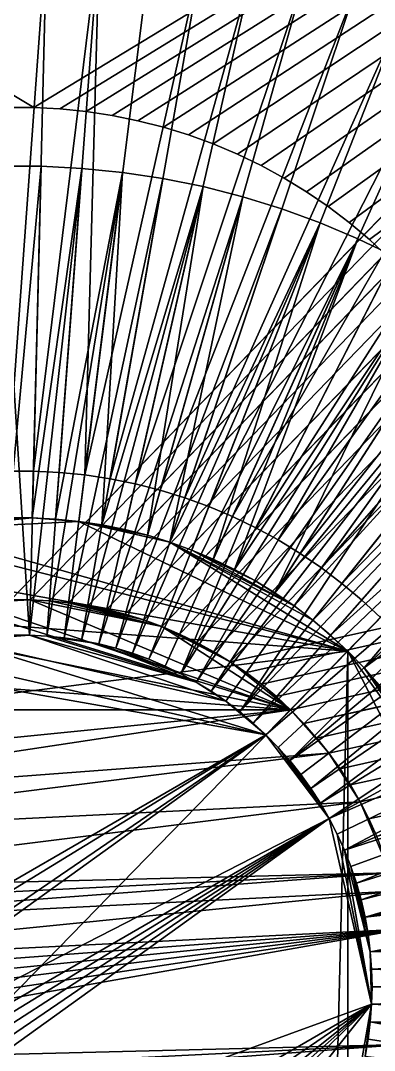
# Model space of a CAD drawing. Header units: millimetres. Extents: x 0 to 520, y -2 to 382.
# Drawn here: x 335 to 336.51, y 36.728 to 41.12 of the extents above; entities that cross this region are included whole.
import ezdxf

# ---------------------------------------------------------------- set-up
doc = ezdxf.new("R2010")
doc.units = ezdxf.units.MM

msp = doc.modelspace()

# ---------------------------------------------------------------- linework, layer by layer
at = {"layer": 'BRASS', "color": 52}
for points in [[(509.2, 369.2, 103), (10.8, 369.2, 103), (10.8, 10.8, 103)], [(509.2, 369.2, 103), (10.8, 10.8, 103), (509.2, 10.8, 103)], [(334.9589, 38.6495, 86), (334.9589, 341.3505, 86), (481.35, 190, 86)], [(334.9589, 38.6495, 86), (481.35, 190, 86), (481.3521, 189.9178, 86)], [(334.9589, 38.6495, 86), (481.3521, 189.9178, 86), (335.0411, 38.6495, 86)], [(335.0411, 38.6495, 86), (481.3521, 189.9178, 86), (481.3582, 189.8357, 86)], [(335.0411, 38.6495, 86), (481.3582, 189.8357, 86), (335.1233, 38.6454, 86)], [(335.1233, 38.6454, 86), (481.3582, 189.8357, 86), (481.3684, 189.7541, 86)], [(335.1233, 38.6454, 86), (481.3684, 189.7541, 86), (335.2052, 38.6372, 86)], [(335.2052, 38.6372, 86), (481.3684, 189.7541, 86), (481.3827, 189.6731, 86)], [(335.2052, 38.6372, 86), (481.3827, 189.6731, 86), (335.2865, 38.6249, 86)], [(335.2865, 38.6249, 86), (481.3827, 189.6731, 86), (481.401, 189.5929, 86)], [(335.2865, 38.6249, 86), (481.401, 189.5929, 86), (335.3672, 38.6086, 86)], [(335.3672, 38.6086, 86), (481.401, 189.5929, 86), (481.4233, 189.5137, 86)], [(335.3672, 38.6086, 86), (481.4233, 189.5137, 86), (335.4469, 38.5883, 86)], [(335.4469, 38.5883, 86), (481.4233, 189.5137, 86), (481.4495, 189.4357, 86)], [(335.4469, 38.5883, 86), (481.4495, 189.4357, 86), (335.5255, 38.5641, 86)], [(335.5255, 38.5641, 86), (481.4495, 189.4357, 86), (481.4796, 189.3591, 86)], [(335.5255, 38.5641, 86), (481.4796, 189.3591, 86), (335.6028, 38.5359, 86)], [(335.6028, 38.5359, 86), (481.4796, 189.3591, 86), (481.5134, 189.2841, 86)], [(335.6028, 38.5359, 86), (481.5134, 189.2841, 86), (335.6786, 38.504, 86)], [(335.6786, 38.504, 86), (481.5134, 189.2841, 86), (481.5509, 189.2109, 86)], [(335.6786, 38.504, 86), (481.5509, 189.2109, 86), (335.7527, 38.4683, 86)], [(335.7527, 38.4683, 86), (481.5509, 189.2109, 86), (481.5921, 189.1396, 86)], [(335.7527, 38.4683, 86), (481.5921, 189.1396, 86), (335.825, 38.4289, 86)], [(335.825, 38.4289, 86), (481.5921, 189.1396, 86), (481.6367, 189.0705, 86)], [(335.825, 38.4289, 86), (481.6367, 189.0705, 86), (335.8952, 38.386, 86)], [(335.8952, 38.386, 86), (481.6367, 189.0705, 86), (481.6367, 70.9295, 86)], [(335.8952, 38.386, 86), (481.6367, 70.9295, 86), (481.5921, 70.8604, 86)], [(335.8952, 38.386, 86), (481.5921, 70.8604, 86), (335.9632, 38.3397, 86)], [(335.9632, 38.3397, 86), (481.5921, 70.8604, 86), (481.5509, 70.7891, 86)], [(335.9632, 38.3397, 86), (481.5509, 70.7891, 86), (336.0288, 38.29, 86)], [(336.0288, 38.29, 86), (481.5509, 70.7891, 86), (481.5134, 70.7159, 86)], [(336.0288, 38.29, 86), (481.5134, 70.7159, 86), (336.0918, 38.2371, 86)], [(336.0918, 38.2371, 86), (481.5134, 70.7159, 86), (481.4796, 70.6409, 86)], [(336.0918, 38.2371, 86), (481.4796, 70.6409, 86), (336.1521, 38.1812, 86)], [(336.1521, 38.1812, 86), (481.4796, 70.6409, 86), (481.4495, 70.5643, 86)], [(336.1521, 38.1812, 86), (481.4495, 70.5643, 86), (336.2095, 38.1223, 86)], [(336.2095, 38.1223, 86), (481.4495, 70.5643, 86), (481.4233, 70.4863, 86)], [(336.2095, 38.1223, 86), (481.4233, 70.4863, 86), (336.264, 38.0606, 86)], [(336.264, 38.0606, 86), (481.4233, 70.4863, 86), (481.401, 70.4071, 86)], [(336.264, 38.0606, 86), (481.401, 70.4071, 86), (336.3153, 37.9963, 86)], [(336.3153, 37.9963, 86), (481.401, 70.4071, 86), (481.3827, 70.3269, 86)], [(336.3153, 37.9963, 86), (481.3827, 70.3269, 86), (336.3633, 37.9295, 86)], [(336.3633, 37.9295, 86), (481.3827, 70.3269, 86), (481.3684, 70.2459, 86)], [(336.3633, 37.9295, 86), (481.3684, 70.2459, 86), (336.4079, 37.8604, 86)], [(336.4079, 37.8604, 86), (481.3684, 70.2459, 86), (481.3582, 70.1643, 86)], [(336.4079, 37.8604, 86), (481.3582, 70.1643, 86), (336.4491, 37.7891, 86)], [(336.4491, 37.7891, 86), (481.3582, 70.1643, 86), (481.3521, 70.0822, 86)], [(336.4491, 37.7891, 86), (481.3521, 70.0822, 86), (336.4866, 37.7159, 86)], [(336.4866, 37.7159, 86), (481.3521, 70.0822, 86), (481.35, 70, 86)], [(336.4866, 37.7159, 86), (481.35, 70, 86), (336.5204, 37.6409, 86)], [(334.9589, 38.6495, 92), (335.0411, 38.6495, 92), (334.7948, 38.6372, 92)], [(335.0411, 38.6495, 92), (336.1521, 38.1812, 92), (334.7948, 38.6372, 92)], [(335.0411, 38.6495, 86), (334.9589, 38.6495, 92), (334.9589, 38.6495, 86)], [(335.0411, 38.6495, 92), (334.9589, 38.6495, 92), (335.0411, 38.6495, 86)], [(335.1233, 38.6454, 86), (335.1233, 38.6454, 92), (335.0411, 38.6495, 86)], [(335.1233, 38.6454, 92), (335.0411, 38.6495, 92), (335.0411, 38.6495, 86)], [(335.1233, 38.6454, 92), (335.6028, 38.5359, 92), (335.0411, 38.6495, 92)], [(335.6028, 38.5359, 92), (336.1521, 38.1812, 92), (335.0411, 38.6495, 92)], [(334.7135, 38.6249, 92), (336.1521, 38.1812, 92), (334.3972, 38.5359, 92)], [(334.7948, 38.6372, 92), (336.1521, 38.1812, 92), (334.7135, 38.6249, 92)], [(335.2052, 38.6372, 86), (335.1233, 38.6454, 92), (335.1233, 38.6454, 86)], [(335.2052, 38.6372, 92), (335.1233, 38.6454, 92), (335.2052, 38.6372, 86)], [(335.2052, 38.6372, 92), (335.6028, 38.5359, 92), (335.1233, 38.6454, 92)], [(335.2865, 38.6249, 86), (335.2052, 38.6372, 92), (335.2052, 38.6372, 86)], [(335.2865, 38.6249, 92), (335.2052, 38.6372, 92), (335.2865, 38.6249, 86)], [(335.2865, 38.6249, 92), (335.4469, 38.5883, 92), (335.2052, 38.6372, 92)], [(335.4469, 38.5883, 92), (335.5255, 38.5641, 92), (335.2052, 38.6372, 92)], [(335.5255, 38.5641, 92), (335.6028, 38.5359, 92), (335.2052, 38.6372, 92)], [(335.3672, 38.6086, 86), (335.3672, 38.6086, 92), (335.2865, 38.6249, 86)], [(335.3672, 38.6086, 92), (335.2865, 38.6249, 92), (335.2865, 38.6249, 86)], [(335.3672, 38.6086, 92), (335.4469, 38.5883, 92), (335.2865, 38.6249, 92)], [(335.4469, 38.5883, 86), (335.3672, 38.6086, 92), (335.3672, 38.6086, 86)], [(335.4469, 38.5883, 92), (335.3672, 38.6086, 92), (335.4469, 38.5883, 86)], [(335.5255, 38.5641, 86), (335.4469, 38.5883, 92), (335.4469, 38.5883, 86)], [(335.5255, 38.5641, 92), (335.4469, 38.5883, 92), (335.5255, 38.5641, 86)], [(335.6028, 38.5359, 86), (335.6028, 38.5359, 92), (335.5255, 38.5641, 86)], [(335.6028, 38.5359, 92), (335.5255, 38.5641, 92), (335.5255, 38.5641, 86)], [(334.3972, 38.5359, 92), (336.1521, 38.1812, 92), (334.0368, 38.3397, 92)], [(335.6786, 38.504, 86), (335.6028, 38.5359, 92), (335.6028, 38.5359, 86)], [(335.6786, 38.504, 92), (335.6028, 38.5359, 92), (335.6786, 38.504, 86)], [(335.6786, 38.504, 92), (335.825, 38.4289, 92), (335.6028, 38.5359, 92)], [(335.825, 38.4289, 92), (335.8952, 38.386, 92), (335.6028, 38.5359, 92)], [(335.8952, 38.386, 92), (336.1521, 38.1812, 92), (335.6028, 38.5359, 92)], [(335.7527, 38.4683, 86), (335.7527, 38.4683, 92), (335.6786, 38.504, 86)], [(335.7527, 38.4683, 92), (335.6786, 38.504, 92), (335.6786, 38.504, 86)], [(335.7527, 38.4683, 92), (335.825, 38.4289, 92), (335.6786, 38.504, 92)], [(335.825, 38.4289, 92), (335.7527, 38.4683, 92), (335.825, 38.4289, 86)], [(335.825, 38.4289, 86), (335.7527, 38.4683, 92), (335.7527, 38.4683, 86)], [(335.8952, 38.386, 92), (335.825, 38.4289, 92), (335.8952, 38.386, 86)], [(335.8952, 38.386, 86), (335.825, 38.4289, 92), (335.825, 38.4289, 86)], [(335.9632, 38.3397, 92), (335.8952, 38.386, 92), (335.9632, 38.3397, 86)], [(335.9632, 38.3397, 86), (335.8952, 38.386, 92), (335.8952, 38.386, 86)], [(335.9632, 38.3397, 92), (336.0288, 38.29, 92), (335.8952, 38.386, 92)], [(336.0288, 38.29, 92), (336.1521, 38.1812, 92), (335.8952, 38.386, 92)], [(334.0368, 38.3397, 92), (336.1521, 38.1812, 92), (333.8479, 38.1812, 92)], [(336.0288, 38.29, 92), (335.9632, 38.3397, 92), (336.0288, 38.29, 86)], [(336.0288, 38.29, 86), (335.9632, 38.3397, 92), (335.9632, 38.3397, 86)], [(336.0918, 38.2371, 92), (336.0288, 38.29, 92), (336.0918, 38.2371, 86)], [(336.0918, 38.2371, 86), (336.0288, 38.29, 92), (336.0288, 38.29, 86)], [(336.0918, 38.2371, 92), (336.1521, 38.1812, 92), (336.0288, 38.29, 92)], [(336.1521, 38.1812, 92), (336.0918, 38.2371, 92), (336.1521, 38.1812, 86)], [(336.1521, 38.1812, 86), (336.0918, 38.2371, 92), (336.0918, 38.2371, 86)], [(333.6367, 37.9295, 92), (336.1521, 38.1812, 92), (333.5509, 37.7891, 92)], [(333.5509, 37.7891, 92), (336.1521, 38.1812, 92), (336.3153, 37.9963, 92)], [(333.8479, 38.1812, 92), (336.1521, 38.1812, 92), (333.6367, 37.9295, 92)], [(336.2095, 38.1223, 92), (336.1521, 38.1812, 92), (336.2095, 38.1223, 86)], [(336.2095, 38.1223, 86), (336.1521, 38.1812, 92), (336.1521, 38.1812, 86)], [(336.3153, 37.9963, 92), (336.1521, 38.1812, 92), (336.2095, 38.1223, 92)], [(336.264, 38.0606, 92), (336.2095, 38.1223, 92), (336.264, 38.0606, 86)], [(336.264, 38.0606, 86), (336.2095, 38.1223, 92), (336.2095, 38.1223, 86)], [(336.3153, 37.9963, 92), (336.2095, 38.1223, 92), (336.264, 38.0606, 92)], [(336.3153, 37.9963, 92), (336.264, 38.0606, 92), (336.3153, 37.9963, 86)], [(336.3153, 37.9963, 86), (336.264, 38.0606, 92), (336.264, 38.0606, 86)], [(333.4796, 37.6409, 92), (336.3153, 37.9963, 92), (336.4491, 37.7891, 92)], [(333.5509, 37.7891, 92), (336.3153, 37.9963, 92), (333.4796, 37.6409, 92)], [(336.3633, 37.9295, 86), (336.3633, 37.9295, 92), (336.3153, 37.9963, 86)], [(336.3633, 37.9295, 92), (336.3153, 37.9963, 92), (336.3153, 37.9963, 86)], [(336.4491, 37.7891, 92), (336.3153, 37.9963, 92), (336.4079, 37.8604, 92)], [(336.4079, 37.8604, 92), (336.3153, 37.9963, 92), (336.3633, 37.9295, 92)], [(336.4079, 37.8604, 92), (336.3633, 37.9295, 92), (336.4079, 37.8604, 86)], [(336.4079, 37.8604, 86), (336.3633, 37.9295, 92), (336.3633, 37.9295, 86)], [(336.4491, 37.7891, 92), (336.4079, 37.8604, 92), (336.4491, 37.7891, 86)], [(336.4491, 37.7891, 86), (336.4079, 37.8604, 92), (336.4079, 37.8604, 86)], [(333.4796, 37.6409, 92), (336.4491, 37.7891, 92), (333.401, 37.4071, 92)], [(333.401, 37.4071, 92), (336.4491, 37.7891, 92), (336.5767, 37.4863, 92)], [(336.4866, 37.7159, 86), (336.4491, 37.7891, 92), (336.4491, 37.7891, 86)], [(336.4866, 37.7159, 92), (336.4491, 37.7891, 92), (336.4866, 37.7159, 86)], [(336.5204, 37.6409, 92), (336.4491, 37.7891, 92), (336.4866, 37.7159, 92)], [(336.5767, 37.4863, 92), (336.4491, 37.7891, 92), (336.5204, 37.6409, 92)], [(336.5204, 37.6409, 86), (336.5204, 37.6409, 92), (336.4866, 37.7159, 86)], [(336.5204, 37.6409, 92), (336.4866, 37.7159, 92), (336.4866, 37.7159, 86)], [(333.3684, 37.2459, 92), (336.5767, 37.4863, 92), (336.599, 37.4071, 92)], [(333.3827, 37.3269, 92), (336.5767, 37.4863, 92), (333.3684, 37.2459, 92)], [(333.401, 37.4071, 92), (336.5767, 37.4863, 92), (333.3827, 37.3269, 92)], [(333.3684, 37.2459, 92), (336.599, 37.4071, 92), (333.3521, 37.0822, 92)], [(333.3521, 37.0822, 92), (336.599, 37.4071, 92), (336.6316, 37.2459, 92)], [(333.3521, 37.0822, 92), (336.6316, 37.2459, 92), (333.35, 37, 92)], [(333.35, 37, 92), (336.6316, 37.2459, 92), (333.3521, 36.9178, 92)], [(333.3521, 36.9178, 92), (336.6316, 37.2459, 92), (333.3582, 36.8357, 92)], [(333.3582, 36.8357, 92), (336.6316, 37.2459, 92), (333.3684, 36.7541, 92)], [(333.3684, 36.7541, 92), (336.6316, 37.2459, 92), (333.3827, 36.6731, 92)], [(333.3827, 36.6731, 92), (336.6316, 37.2459, 92), (336.6316, 36.7541, 92)], [(333.3827, 36.6731, 92), (336.6316, 36.7541, 92), (333.401, 36.5929, 92)], [(333.401, 36.5929, 92), (336.6316, 36.7541, 92), (333.4233, 36.5137, 92)], [(333.4233, 36.5137, 92), (336.6316, 36.7541, 92), (336.599, 36.5929, 92)]]:
    msp.add_3dface(points, dxfattribs=at)
at = {"layer": 'STEEL', "color": 8}
for points in [[(323, 48, 83), (335.0561, 40.7493, 83), (334.9439, 40.7493, 83)], [(323, 48, 83), (347, 48, 83), (335.0561, 40.7493, 83)], [(335.0561, 40.7493, 86), (323, 48, 86), (334.9439, 40.7493, 86)], [(347, 48, 86), (323, 48, 86), (335.0561, 40.7493, 86)], [(335.0561, 40.7493, 83), (347, 48, 83), (335.1681, 40.7437, 83)], [(347, 48, 86), (335.0561, 40.7493, 86), (335.1681, 40.7437, 86)], [(335.1681, 40.7437, 83), (347, 48, 83), (335.2798, 40.7325, 83)], [(347, 48, 86), (335.1681, 40.7437, 86), (335.2798, 40.7325, 86)], [(335.2798, 40.7325, 83), (347, 48, 83), (335.3907, 40.7158, 83)], [(347, 48, 86), (335.2798, 40.7325, 86), (335.3907, 40.7158, 86)], [(335.3907, 40.7158, 83), (347, 48, 83), (335.5007, 40.6936, 83)], [(347, 48, 86), (335.3907, 40.7158, 86), (335.5007, 40.6936, 86)], [(335.5007, 40.6936, 83), (347, 48, 83), (335.6094, 40.6659, 83)], [(347, 48, 86), (335.5007, 40.6936, 86), (335.6094, 40.6659, 86)], [(335.6094, 40.6659, 83), (347, 48, 83), (335.7166, 40.6328, 83)], [(347, 48, 86), (335.6094, 40.6659, 86), (335.7166, 40.6328, 86)], [(335.7166, 40.6328, 83), (347, 48, 83), (335.822, 40.5945, 83)], [(347, 48, 86), (335.7166, 40.6328, 86), (335.822, 40.5945, 86)], [(335.822, 40.5945, 83), (347, 48, 83), (335.9254, 40.5509, 83)], [(347, 48, 86), (335.822, 40.5945, 86), (335.9254, 40.5509, 86)], [(335.9254, 40.5509, 83), (347, 48, 83), (336.0265, 40.5022, 83)], [(347, 48, 86), (335.9254, 40.5509, 86), (336.0265, 40.5022, 86)], [(336.0265, 40.5022, 83), (347, 48, 83), (336.125, 40.4486, 83)], [(347, 48, 86), (336.0265, 40.5022, 86), (336.125, 40.4486, 86)], [(336.125, 40.4486, 83), (347, 48, 83), (336.2207, 40.3901, 83)], [(347, 48, 86), (336.125, 40.4486, 86), (336.2207, 40.3901, 86)], [(336.2207, 40.3901, 83), (347, 48, 83), (336.3134, 40.3269, 83)], [(347, 48, 86), (336.2207, 40.3901, 86), (336.3134, 40.3269, 86)], [(336.3134, 40.3269, 83), (347, 48, 83), (336.4029, 40.2591, 83)], [(347, 48, 86), (336.3134, 40.3269, 86), (336.4029, 40.2591, 86)], [(336.4029, 40.2591, 83), (347, 48, 83), (336.4888, 40.187, 83)], [(347, 48, 86), (336.4029, 40.2591, 86), (336.4888, 40.187, 86)], [(336.4888, 40.187, 83), (347, 48, 83), (336.571, 40.1107, 83)], [(347, 48, 86), (336.4888, 40.187, 86), (336.571, 40.1107, 86)], [(335.1122, 41.4986, 83), (334.8878, 41.4986, 83), (334.9452, 39.1993, 83)], [(334.8878, 41.4986, 82), (335.1122, 41.4986, 82), (334.9452, 39.1993, 82)], [(335.1122, 41.4986, 83), (334.9452, 39.1993, 83), (335.0548, 39.1993, 83)], [(334.9452, 39.1993, 82), (335.1122, 41.4986, 82), (335.0548, 39.1993, 82)], [(335.3363, 41.4874, 83), (335.1122, 41.4986, 83), (335.0548, 39.1993, 83)], [(335.1122, 41.4986, 82), (335.3363, 41.4874, 82), (335.0548, 39.1993, 82)], [(335.3363, 41.4874, 83), (335.0548, 39.1993, 83), (335.1644, 39.1938, 83)], [(335.0548, 39.1993, 82), (335.3363, 41.4874, 82), (335.1644, 39.1938, 82)], [(335.3363, 41.4874, 83), (335.1644, 39.1938, 83), (335.2736, 39.1829, 83)], [(335.1644, 39.1938, 82), (335.3363, 41.4874, 82), (335.2736, 39.1829, 82)], [(335.5595, 41.4651, 83), (335.3363, 41.4874, 83), (335.2736, 39.1829, 83)], [(335.3363, 41.4874, 82), (335.5595, 41.4651, 82), (335.2736, 39.1829, 82)], [(335.7814, 41.4316, 83), (335.5595, 41.4651, 83), (335.2736, 39.1829, 83)], [(335.5595, 41.4651, 82), (335.7814, 41.4316, 82), (335.2736, 39.1829, 82)], [(335.7814, 41.4316, 83), (335.2736, 39.1829, 83), (335.382, 39.1666, 83)], [(335.2736, 39.1829, 82), (335.7814, 41.4316, 82), (335.382, 39.1666, 82)], [(336.0013, 41.3872, 83), (335.7814, 41.4316, 83), (335.382, 39.1666, 83)], [(335.7814, 41.4316, 82), (336.0013, 41.3872, 82), (335.382, 39.1666, 82)], [(336.0013, 41.3872, 83), (335.382, 39.1666, 83), (335.4895, 39.1448, 83)], [(335.382, 39.1666, 82), (336.0013, 41.3872, 82), (335.4895, 39.1448, 82)], [(336.2188, 41.3318, 83), (336.0013, 41.3872, 83), (335.4895, 39.1448, 83)], [(336.0013, 41.3872, 82), (336.2188, 41.3318, 82), (335.4895, 39.1448, 82)], [(336.2188, 41.3318, 83), (335.4895, 39.1448, 83), (335.5958, 39.1178, 83)], [(335.4895, 39.1448, 82), (336.2188, 41.3318, 82), (335.5958, 39.1178, 82)], [(336.4332, 41.2657, 83), (336.2188, 41.3318, 83), (335.5958, 39.1178, 83)], [(336.2188, 41.3318, 82), (336.4332, 41.2657, 82), (335.5958, 39.1178, 82)], [(336.4332, 41.2657, 83), (335.5958, 39.1178, 83), (335.7007, 39.0854, 83)], [(335.5958, 39.1178, 82), (336.4332, 41.2657, 82), (335.7007, 39.0854, 82)], [(336.644, 41.1889, 83), (336.4332, 41.2657, 83), (335.7007, 39.0854, 83)], [(336.4332, 41.2657, 82), (336.644, 41.1889, 82), (335.7007, 39.0854, 82)], [(336.644, 41.1889, 83), (335.7007, 39.0854, 83), (335.8038, 39.0479, 83)], [(335.7007, 39.0854, 82), (336.644, 41.1889, 82), (335.8038, 39.0479, 82)], [(336.8508, 41.1018, 83), (336.644, 41.1889, 83), (335.8038, 39.0479, 83)], [(336.644, 41.1889, 82), (336.8508, 41.1018, 82), (335.8038, 39.0479, 82)], [(336.8508, 41.1018, 83), (335.8038, 39.0479, 83), (335.9048, 39.0053, 83)], [(335.8038, 39.0479, 82), (336.8508, 41.1018, 82), (335.9048, 39.0053, 82)], [(337.0529, 41.0044, 83), (336.8508, 41.1018, 83), (335.9048, 39.0053, 83)], [(336.8508, 41.1018, 82), (337.0529, 41.0044, 82), (335.9048, 39.0053, 82)], [(337.0529, 41.0044, 83), (335.9048, 39.0053, 83), (336.0037, 38.9577, 83)], [(335.9048, 39.0053, 82), (337.0529, 41.0044, 82), (336.0037, 38.9577, 82)], [(337.25, 40.8971, 83), (337.0529, 41.0044, 83), (336.0037, 38.9577, 83)], [(337.0529, 41.0044, 82), (337.25, 40.8971, 82), (336.0037, 38.9577, 82)], [(337.25, 40.8971, 83), (336.0037, 38.9577, 83), (336.1, 38.9053, 83)], [(336.0037, 38.9577, 82), (337.25, 40.8971, 82), (336.1, 38.9053, 82)], [(337.4415, 40.7801, 83), (337.25, 40.8971, 83), (336.1, 38.9053, 83)], [(337.25, 40.8971, 82), (337.4415, 40.7801, 82), (336.1, 38.9053, 82)], [(337.4415, 40.7801, 83), (336.1, 38.9053, 83), (336.1936, 38.8481, 83)], [(336.1, 38.9053, 82), (337.4415, 40.7801, 82), (336.1936, 38.8481, 82)], [(337.6268, 40.6537, 83), (337.4415, 40.7801, 83), (336.1936, 38.8481, 83)], [(337.4415, 40.7801, 82), (337.6268, 40.6537, 82), (336.1936, 38.8481, 82)], [(335.0561, 40.7493, 86), (334.9439, 40.7493, 86), (335.0561, 40.7493, 83)], [(335.0561, 40.7493, 83), (334.9439, 40.7493, 86), (334.9439, 40.7493, 83)], [(335.1681, 40.7437, 83), (335.1681, 40.7437, 86), (335.0561, 40.7493, 83)], [(335.1681, 40.7437, 86), (335.0561, 40.7493, 86), (335.0561, 40.7493, 83)], [(335.2798, 40.7325, 86), (335.1681, 40.7437, 86), (335.2798, 40.7325, 83)], [(335.2798, 40.7325, 83), (335.1681, 40.7437, 86), (335.1681, 40.7437, 83)], [(335.3907, 40.7158, 86), (335.2798, 40.7325, 86), (335.3907, 40.7158, 83)], [(335.3907, 40.7158, 83), (335.2798, 40.7325, 86), (335.2798, 40.7325, 83)], [(335.5007, 40.6936, 83), (335.5007, 40.6936, 86), (335.3907, 40.7158, 83)], [(335.5007, 40.6936, 86), (335.3907, 40.7158, 86), (335.3907, 40.7158, 83)], [(335.6094, 40.6659, 86), (335.5007, 40.6936, 86), (335.6094, 40.6659, 83)], [(335.6094, 40.6659, 83), (335.5007, 40.6936, 86), (335.5007, 40.6936, 83)], [(335.7166, 40.6328, 86), (335.6094, 40.6659, 86), (335.7166, 40.6328, 83)], [(335.7166, 40.6328, 83), (335.6094, 40.6659, 86), (335.6094, 40.6659, 83)], [(335.822, 40.5945, 83), (335.822, 40.5945, 86), (335.7166, 40.6328, 83)], [(335.822, 40.5945, 86), (335.7166, 40.6328, 86), (335.7166, 40.6328, 83)], [(337.6268, 40.6537, 83), (336.1936, 38.8481, 83), (336.2842, 38.7863, 83)], [(336.1936, 38.8481, 82), (337.6268, 40.6537, 82), (336.2842, 38.7863, 82)], [(337.8057, 40.5182, 83), (337.6268, 40.6537, 83), (336.2842, 38.7863, 83)], [(337.6268, 40.6537, 82), (337.8057, 40.5182, 82), (336.2842, 38.7863, 82)], [(335.9254, 40.5509, 86), (335.822, 40.5945, 86), (335.9254, 40.5509, 83)], [(335.9254, 40.5509, 83), (335.822, 40.5945, 86), (335.822, 40.5945, 83)], [(336.0265, 40.5022, 83), (336.0265, 40.5022, 86), (335.9254, 40.5509, 83)], [(336.0265, 40.5022, 86), (335.9254, 40.5509, 86), (335.9254, 40.5509, 83)], [(335.0873, 40.4989, 82), (334.9127, 40.4989, 82), (334.9501, 38.9994, 82)], [(334.9127, 40.4989, 82), (335.0873, 40.4989, 78.5), (334.9127, 40.4989, 78.5)], [(334.9127, 40.4989, 82), (335.0873, 40.4989, 82), (335.0873, 40.4989, 78.5)], [(334.9626, 38.4995, 78.5), (334.9127, 40.4989, 78.5), (335.0374, 38.4995, 78.5)], [(334.9127, 40.4989, 78.5), (335.0873, 40.4989, 78.5), (335.0374, 38.4995, 78.5)], [(335.0873, 40.4989, 82), (334.9501, 38.9994, 82), (335.0499, 38.9994, 82)], [(335.0873, 40.4989, 78.5), (335.2616, 40.4902, 78.5), (335.0374, 38.4995, 78.5)], [(335.2616, 40.4902, 82), (335.0873, 40.4989, 82), (335.0499, 38.9994, 82)], [(335.0873, 40.4989, 82), (335.2616, 40.4902, 78.5), (335.0873, 40.4989, 78.5)], [(335.0873, 40.4989, 82), (335.2616, 40.4902, 82), (335.2616, 40.4902, 78.5)], [(336.125, 40.4486, 86), (336.0265, 40.5022, 86), (336.125, 40.4486, 83)], [(336.125, 40.4486, 83), (336.0265, 40.5022, 86), (336.0265, 40.5022, 83)], [(337.8057, 40.5182, 83), (336.2842, 38.7863, 83), (336.3717, 38.72, 83)], [(336.2842, 38.7863, 82), (337.8057, 40.5182, 82), (336.3717, 38.72, 82)], [(337.9776, 40.374, 83), (337.8057, 40.5182, 83), (336.3717, 38.72, 83)], [(337.8057, 40.5182, 82), (337.9776, 40.374, 82), (336.3717, 38.72, 82)], [(335.0374, 38.4995, 78.5), (335.2616, 40.4902, 78.5), (335.1121, 38.4958, 78.5)], [(335.2616, 40.4902, 82), (335.0499, 38.9994, 82), (335.1495, 38.9944, 82)], [(335.2616, 40.4902, 78.5), (335.4352, 40.4728, 78.5), (335.1121, 38.4958, 78.5)], [(335.1121, 38.4958, 78.5), (335.4352, 40.4728, 78.5), (335.1865, 38.4884, 78.5)], [(335.4352, 40.4728, 82), (335.2616, 40.4902, 82), (335.1495, 38.9944, 82)], [(335.4352, 40.4728, 82), (335.1495, 38.9944, 82), (335.2487, 38.9845, 82)], [(335.4352, 40.4728, 78.5), (335.6078, 40.4468, 78.5), (335.1865, 38.4884, 78.5)], [(335.4352, 40.4728, 82), (335.2487, 38.9845, 82), (335.3473, 38.9696, 82)], [(335.4352, 40.4728, 82), (335.4352, 40.4728, 78.5), (335.2616, 40.4902, 78.5)], [(335.2616, 40.4902, 82), (335.4352, 40.4728, 82), (335.2616, 40.4902, 78.5)], [(335.6078, 40.4468, 82), (335.4352, 40.4728, 82), (335.3473, 38.9696, 82)], [(335.4352, 40.4728, 82), (335.6078, 40.4468, 78.5), (335.4352, 40.4728, 78.5)], [(335.4352, 40.4728, 82), (335.6078, 40.4468, 82), (335.6078, 40.4468, 78.5)], [(335.1865, 38.4884, 78.5), (335.6078, 40.4468, 78.5), (335.2605, 38.4772, 78.5)], [(335.6078, 40.4468, 78.5), (335.7788, 40.4122, 78.5), (335.2605, 38.4772, 78.5)], [(335.2605, 38.4772, 78.5), (335.7788, 40.4122, 78.5), (335.3338, 38.4624, 78.5)], [(335.7788, 40.4122, 78.5), (335.9479, 40.3692, 78.5), (335.3338, 38.4624, 78.5)], [(335.7788, 40.4122, 82), (335.6078, 40.4468, 82), (335.3473, 38.9696, 82)], [(335.7788, 40.4122, 82), (335.3473, 38.9696, 82), (335.445, 38.9499, 82)], [(335.7788, 40.4122, 82), (335.445, 38.9499, 82), (335.5417, 38.9252, 82)], [(335.9479, 40.3692, 82), (335.7788, 40.4122, 82), (335.5417, 38.9252, 82)], [(335.6078, 40.4468, 82), (335.7788, 40.4122, 78.5), (335.6078, 40.4468, 78.5)], [(335.6078, 40.4468, 82), (335.7788, 40.4122, 82), (335.7788, 40.4122, 78.5)], [(335.7788, 40.4122, 82), (335.9479, 40.3692, 78.5), (335.7788, 40.4122, 78.5)], [(335.7788, 40.4122, 82), (335.9479, 40.3692, 82), (335.9479, 40.3692, 78.5)], [(336.2207, 40.3901, 86), (336.125, 40.4486, 86), (336.2207, 40.3901, 83)], [(336.2207, 40.3901, 83), (336.125, 40.4486, 86), (336.125, 40.4486, 83)], [(335.3338, 38.4624, 78.5), (335.9479, 40.3692, 78.5), (335.4063, 38.4439, 78.5)], [(335.9479, 40.3692, 78.5), (336.1147, 40.3177, 78.5), (335.4063, 38.4439, 78.5)], [(335.9479, 40.3692, 82), (335.5417, 38.9252, 82), (335.637, 38.8959, 82)], [(336.1147, 40.3177, 82), (335.9479, 40.3692, 82), (335.637, 38.8959, 82)], [(335.9479, 40.3692, 82), (336.1147, 40.3177, 78.5), (335.9479, 40.3692, 78.5)], [(335.9479, 40.3692, 82), (336.1147, 40.3177, 82), (336.1147, 40.3177, 78.5)], [(336.3134, 40.3269, 86), (336.2207, 40.3901, 86), (336.3134, 40.3269, 83)], [(336.3134, 40.3269, 83), (336.2207, 40.3901, 86), (336.2207, 40.3901, 83)], [(337.9776, 40.374, 83), (336.3717, 38.72, 83), (336.4557, 38.6495, 83)], [(336.3717, 38.72, 82), (337.9776, 40.374, 82), (336.4557, 38.6495, 82)], [(337.9776, 40.374, 83), (336.4557, 38.6495, 83), (336.5361, 38.5749, 83)], [(336.4557, 38.6495, 82), (337.9776, 40.374, 82), (336.5361, 38.5749, 82)], [(336.4029, 40.2591, 86), (336.3134, 40.3269, 86), (336.4029, 40.2591, 83)], [(336.4029, 40.2591, 83), (336.3134, 40.3269, 86), (336.3134, 40.3269, 83)], [(335.4063, 38.4439, 78.5), (336.1147, 40.3177, 78.5), (335.4777, 38.4219, 78.5)], [(336.1147, 40.3177, 78.5), (336.2787, 40.2581, 78.5), (335.4777, 38.4219, 78.5)], [(336.2787, 40.2581, 82), (336.1147, 40.3177, 82), (335.637, 38.8959, 82)], [(336.2787, 40.2581, 82), (336.2787, 40.2581, 78.5), (336.1147, 40.3177, 78.5)], [(336.1147, 40.3177, 82), (336.2787, 40.2581, 82), (336.1147, 40.3177, 78.5)], [(335.4777, 38.4219, 78.5), (336.2787, 40.2581, 78.5), (335.548, 38.3963, 78.5)], [(336.2787, 40.2581, 78.5), (336.4395, 40.1903, 78.5), (335.548, 38.3963, 78.5)], [(336.2787, 40.2581, 82), (335.637, 38.8959, 82), (335.7307, 38.8617, 82)], [(336.2787, 40.2581, 82), (335.7307, 38.8617, 82), (335.8226, 38.823, 82)], [(336.4395, 40.1903, 82), (336.2787, 40.2581, 82), (335.8226, 38.823, 82)], [(336.4395, 40.1903, 82), (336.4395, 40.1903, 78.5), (336.2787, 40.2581, 78.5)], [(336.2787, 40.2581, 82), (336.4395, 40.1903, 82), (336.2787, 40.2581, 78.5)], [(336.4888, 40.187, 86), (336.4029, 40.2591, 86), (336.4888, 40.187, 83)], [(336.4888, 40.187, 83), (336.4029, 40.2591, 86), (336.4029, 40.2591, 83)], [(335.548, 38.3963, 78.5), (336.4395, 40.1903, 78.5), (335.6169, 38.3673, 78.5)], [(335.6169, 38.3673, 78.5), (336.4395, 40.1903, 78.5), (335.6843, 38.3348, 78.5)], [(336.4395, 40.1903, 78.5), (336.5967, 40.1146, 78.5), (335.6843, 38.3348, 78.5)], [(336.4395, 40.1903, 82), (335.8226, 38.823, 82), (335.9124, 38.7797, 82)], [(336.5967, 40.1146, 82), (336.4395, 40.1903, 82), (335.9124, 38.7797, 82)], [(336.4395, 40.1903, 82), (336.5967, 40.1146, 78.5), (336.4395, 40.1903, 78.5)], [(336.4395, 40.1903, 82), (336.5967, 40.1146, 82), (336.5967, 40.1146, 78.5)], [(336.571, 40.1107, 83), (336.4888, 40.187, 86), (336.4888, 40.187, 83)], [(336.571, 40.1107, 86), (336.4888, 40.187, 86), (336.571, 40.1107, 83)], [(336.5967, 40.1146, 78.5), (336.75, 40.0311, 78.5), (335.6843, 38.3348, 78.5)], [(336.75, 40.0311, 82), (336.5967, 40.1146, 82), (335.9124, 38.7797, 82)], [(335.6843, 38.3348, 78.5), (336.75, 40.0311, 78.5), (335.75, 38.299, 78.5)], [(336.75, 40.0311, 78.5), (336.8989, 39.9401, 78.5), (335.75, 38.299, 78.5)], [(336.75, 40.0311, 82), (335.9124, 38.7797, 82), (336, 38.7321, 82)], [(336.75, 40.0311, 82), (336, 38.7321, 82), (336.0851, 38.6801, 82)], [(336.8989, 39.9401, 82), (336.75, 40.0311, 82), (336.0851, 38.6801, 82)], [(335.75, 38.299, 78.5), (336.8989, 39.9401, 78.5), (335.8138, 38.26, 78.5)], [(336.8989, 39.9401, 78.5), (337.0431, 39.8418, 78.5), (335.8138, 38.26, 78.5)], [(337.0431, 39.8418, 82), (336.8989, 39.9401, 82), (336.0851, 38.6801, 82)], [(335.8138, 38.26, 78.5), (337.0431, 39.8418, 78.5), (335.8756, 38.2179, 78.5)], [(335.8756, 38.2179, 78.5), (337.0431, 39.8418, 78.5), (335.9352, 38.1727, 78.5)], [(337.0431, 39.8418, 78.5), (337.1822, 39.7364, 78.5), (335.9352, 38.1727, 78.5)], [(337.0431, 39.8418, 82), (336.0851, 38.6801, 82), (336.1675, 38.6239, 82)], [(337.1822, 39.7364, 82), (337.0431, 39.8418, 82), (336.1675, 38.6239, 82)], [(337.1822, 39.7364, 78.5), (337.3159, 39.6242, 78.5), (335.9352, 38.1727, 78.5)], [(337.1822, 39.7364, 82), (336.1675, 38.6239, 82), (336.247, 38.5637, 82)], [(337.3159, 39.6242, 82), (337.1822, 39.7364, 82), (336.247, 38.5637, 82)], [(335.9352, 38.1727, 78.5), (337.3159, 39.6242, 78.5), (335.9925, 38.1247, 78.5)], [(337.3159, 39.6242, 78.5), (337.4438, 39.5055, 78.5), (335.9925, 38.1247, 78.5)], [(337.3159, 39.6242, 82), (336.247, 38.5637, 82), (336.3234, 38.4996, 82)], [(337.4438, 39.5055, 82), (337.3159, 39.6242, 82), (336.3234, 38.4996, 82)], [(335.9925, 38.1247, 78.5), (337.4438, 39.5055, 78.5), (336.0474, 38.0738, 78.5)], [(336.0474, 38.0738, 78.5), (337.4438, 39.5055, 78.5), (337.5657, 39.3806, 78.5)], [(337.4438, 39.5055, 82), (336.3234, 38.4996, 82), (336.3965, 38.4317, 82)], [(337.4438, 39.5055, 82), (336.3965, 38.4317, 82), (336.4661, 38.3603, 82)], [(337.4438, 39.5055, 82), (336.4661, 38.3603, 82), (337.5657, 39.3806, 82)], [(336.0474, 38.0738, 78.5), (337.5657, 39.3806, 78.5), (336.0996, 38.0203, 78.5)], [(336.0996, 38.0203, 78.5), (337.5657, 39.3806, 78.5), (336.1491, 37.9642, 78.5)], [(336.1491, 37.9642, 78.5), (337.5657, 39.3806, 78.5), (337.6812, 39.2498, 78.5)], [(337.5657, 39.3806, 82), (336.4661, 38.3603, 82), (337.6812, 39.2498, 82)], [(336.1491, 37.9642, 78.5), (337.6812, 39.2498, 78.5), (337.79, 39.1133, 78.5)], [(337.6812, 39.2498, 82), (336.4661, 38.3603, 82), (336.5321, 38.2856, 82)], [(335.0548, 39.1993, 82), (334.9452, 39.1993, 83), (334.9452, 39.1993, 82)], [(335.0548, 39.1993, 83), (334.9452, 39.1993, 83), (335.0548, 39.1993, 82)], [(335.1644, 39.1938, 82), (335.0548, 39.1993, 83), (335.0548, 39.1993, 82)], [(335.1644, 39.1938, 83), (335.0548, 39.1993, 83), (335.1644, 39.1938, 82)], [(335.2736, 39.1829, 82), (335.1644, 39.1938, 83), (335.1644, 39.1938, 82)], [(335.2736, 39.1829, 83), (335.1644, 39.1938, 83), (335.2736, 39.1829, 82)], [(335.382, 39.1666, 82), (335.2736, 39.1829, 83), (335.2736, 39.1829, 82)], [(335.382, 39.1666, 83), (335.2736, 39.1829, 83), (335.382, 39.1666, 82)], [(335.4895, 39.1448, 82), (335.382, 39.1666, 83), (335.382, 39.1666, 82)], [(335.4895, 39.1448, 83), (335.382, 39.1666, 83), (335.4895, 39.1448, 82)], [(335.5958, 39.1178, 82), (335.4895, 39.1448, 83), (335.4895, 39.1448, 82)], [(335.5958, 39.1178, 83), (335.4895, 39.1448, 83), (335.5958, 39.1178, 82)], [(335.7007, 39.0854, 82), (335.5958, 39.1178, 83), (335.5958, 39.1178, 82)], [(335.7007, 39.0854, 83), (335.5958, 39.1178, 83), (335.7007, 39.0854, 82)], [(336.1491, 37.9642, 78.5), (337.79, 39.1133, 78.5), (336.1957, 37.9057, 78.5)], [(336.1957, 37.9057, 78.5), (337.79, 39.1133, 78.5), (336.2394, 37.845, 78.5)], [(336.2394, 37.845, 78.5), (337.79, 39.1133, 78.5), (337.8918, 38.9716, 78.5)], [(335.8038, 39.0479, 82), (335.7007, 39.0854, 83), (335.7007, 39.0854, 82)], [(335.8038, 39.0479, 83), (335.7007, 39.0854, 83), (335.8038, 39.0479, 82)], [(335.9048, 39.0053, 82), (335.8038, 39.0479, 83), (335.8038, 39.0479, 82)], [(335.9048, 39.0053, 83), (335.8038, 39.0479, 83), (335.9048, 39.0053, 82)], [(336.0037, 38.9577, 82), (335.9048, 39.0053, 83), (335.9048, 39.0053, 82)], [(336.0037, 38.9577, 83), (335.9048, 39.0053, 83), (336.0037, 38.9577, 82)], [(335.0499, 38.9994, 90), (334.6527, 38.9696, 90), (334.555, 38.9499, 90)], [(335.2487, 38.9845, 90), (335.0499, 38.9994, 90), (334.555, 38.9499, 90)], [(336.3965, 38.4317, 90), (335.2487, 38.9845, 90), (334.555, 38.9499, 90)], [(335.0499, 38.9994, 90), (334.7513, 38.9845, 90), (334.6527, 38.9696, 90)], [(335.0499, 38.9994, 90), (334.9501, 38.9994, 90), (334.7513, 38.9845, 90)], [(334.9501, 38.9994, 90), (335.0499, 38.9994, 82), (334.9501, 38.9994, 82)], [(334.9501, 38.9994, 90), (335.0499, 38.9994, 90), (335.0499, 38.9994, 82)], [(335.0499, 38.9994, 90), (335.1495, 38.9944, 82), (335.0499, 38.9994, 82)], [(335.0499, 38.9994, 90), (335.1495, 38.9944, 90), (335.1495, 38.9944, 82)], [(335.2487, 38.9845, 90), (335.1495, 38.9944, 90), (335.0499, 38.9994, 90)], [(335.1495, 38.9944, 90), (335.2487, 38.9845, 82), (335.1495, 38.9944, 82)], [(335.1495, 38.9944, 90), (335.2487, 38.9845, 90), (335.2487, 38.9845, 82)], [(335.2487, 38.9845, 90), (335.3473, 38.9696, 82), (335.2487, 38.9845, 82)], [(335.2487, 38.9845, 90), (335.3473, 38.9696, 90), (335.3473, 38.9696, 82)], [(335.445, 38.9499, 90), (335.3473, 38.9696, 90), (335.2487, 38.9845, 90)], [(335.5417, 38.9252, 90), (335.445, 38.9499, 90), (335.2487, 38.9845, 90)], [(335.637, 38.8959, 90), (335.5417, 38.9252, 90), (335.2487, 38.9845, 90)], [(336.3965, 38.4317, 90), (335.637, 38.8959, 90), (335.2487, 38.9845, 90)], [(335.3473, 38.9696, 90), (335.445, 38.9499, 82), (335.3473, 38.9696, 82)], [(335.3473, 38.9696, 90), (335.445, 38.9499, 90), (335.445, 38.9499, 82)], [(336.1, 38.9053, 83), (336.0037, 38.9577, 83), (336.1, 38.9053, 82)], [(336.1, 38.9053, 82), (336.0037, 38.9577, 83), (336.0037, 38.9577, 82)], [(336.2394, 37.845, 78.5), (337.8918, 38.9716, 78.5), (336.2799, 37.7822, 78.5)], [(336.2799, 37.7822, 78.5), (337.8918, 38.9716, 78.5), (337.9865, 38.825, 78.5)], [(336.3965, 38.4317, 90), (334.4583, 38.9252, 90), (334.1774, 38.823, 90)], [(336.3965, 38.4317, 90), (334.555, 38.9499, 90), (334.4583, 38.9252, 90)], [(335.445, 38.9499, 90), (335.5417, 38.9252, 82), (335.445, 38.9499, 82)], [(335.445, 38.9499, 90), (335.5417, 38.9252, 90), (335.5417, 38.9252, 82)], [(335.5417, 38.9252, 90), (335.637, 38.8959, 82), (335.5417, 38.9252, 82)], [(335.5417, 38.9252, 90), (335.637, 38.8959, 90), (335.637, 38.8959, 82)], [(335.637, 38.8959, 90), (335.7307, 38.8617, 82), (335.637, 38.8959, 82)], [(335.637, 38.8959, 90), (335.7307, 38.8617, 90), (335.7307, 38.8617, 82)], [(336.1675, 38.6239, 90), (335.7307, 38.8617, 90), (335.637, 38.8959, 90)], [(336.247, 38.5637, 90), (336.1675, 38.6239, 90), (335.637, 38.8959, 90)], [(336.3965, 38.4317, 90), (336.247, 38.5637, 90), (335.637, 38.8959, 90)], [(336.1936, 38.8481, 82), (336.1936, 38.8481, 83), (336.1, 38.9053, 82)], [(336.1936, 38.8481, 83), (336.1, 38.9053, 83), (336.1, 38.9053, 82)], [(335.7307, 38.8617, 90), (335.8226, 38.823, 82), (335.7307, 38.8617, 82)], [(335.7307, 38.8617, 90), (335.8226, 38.823, 90), (335.8226, 38.823, 82)], [(336, 38.7321, 90), (335.8226, 38.823, 90), (335.7307, 38.8617, 90)], [(336.1675, 38.6239, 90), (336, 38.7321, 90), (335.7307, 38.8617, 90)], [(336.2842, 38.7863, 82), (336.2842, 38.7863, 83), (336.1936, 38.8481, 82)], [(336.2842, 38.7863, 83), (336.1936, 38.8481, 83), (336.1936, 38.8481, 82)], [(336.2799, 37.7822, 78.5), (337.9865, 38.825, 78.5), (336.3173, 37.7174, 78.5)], [(336.3173, 37.7174, 78.5), (337.9865, 38.825, 78.5), (338.0738, 38.6739, 78.5)], [(336.3965, 38.4317, 90), (334.1774, 38.823, 90), (333.8325, 38.6239, 90)], [(335.8226, 38.823, 90), (335.9124, 38.7797, 82), (335.8226, 38.823, 82)], [(335.8226, 38.823, 90), (335.9124, 38.7797, 90), (335.9124, 38.7797, 82)], [(336, 38.7321, 90), (335.9124, 38.7797, 90), (335.8226, 38.823, 90)], [(336.3717, 38.72, 83), (336.2842, 38.7863, 83), (336.3717, 38.72, 82)], [(336.3717, 38.72, 82), (336.2842, 38.7863, 83), (336.2842, 38.7863, 82)], [(335.9124, 38.7797, 90), (336, 38.7321, 90), (336, 38.7321, 82)], [(335.9124, 38.7797, 90), (336, 38.7321, 82), (335.9124, 38.7797, 82)], [(336.0851, 38.6801, 90), (336.0851, 38.6801, 82), (336, 38.7321, 82)], [(336, 38.7321, 90), (336.0851, 38.6801, 90), (336, 38.7321, 82)], [(336.1675, 38.6239, 90), (336.0851, 38.6801, 90), (336, 38.7321, 90)], [(336.4557, 38.6495, 83), (336.3717, 38.72, 83), (336.4557, 38.6495, 82)], [(336.4557, 38.6495, 82), (336.3717, 38.72, 83), (336.3717, 38.72, 82)], [(336.1675, 38.6239, 90), (336.1675, 38.6239, 82), (336.0851, 38.6801, 82)], [(336.0851, 38.6801, 90), (336.1675, 38.6239, 90), (336.0851, 38.6801, 82)], [(336.3173, 37.7174, 78.5), (338.0738, 38.6739, 78.5), (338.1534, 38.5186, 78.5)], [(336.5361, 38.5749, 83), (336.4557, 38.6495, 83), (336.5361, 38.5749, 82)], [(336.5361, 38.5749, 82), (336.4557, 38.6495, 83), (336.4557, 38.6495, 82)], [(336.3965, 38.4317, 90), (333.8325, 38.6239, 90), (333.2934, 38.0429, 90)], [(336.1675, 38.6239, 90), (336.247, 38.5637, 90), (336.247, 38.5637, 82)], [(336.1675, 38.6239, 90), (336.247, 38.5637, 82), (336.1675, 38.6239, 82)], [(336.247, 38.5637, 90), (336.3234, 38.4996, 90), (336.3234, 38.4996, 82)], [(336.247, 38.5637, 90), (336.3234, 38.4996, 82), (336.247, 38.5637, 82)], [(336.3965, 38.4317, 90), (336.3234, 38.4996, 90), (336.247, 38.5637, 90)], [(336.3173, 37.7174, 78.5), (338.1534, 38.5186, 78.5), (336.3515, 37.6508, 78.5)], [(336.3515, 37.6508, 78.5), (338.1534, 38.5186, 78.5), (336.3822, 37.5827, 78.5)], [(336.3822, 37.5827, 78.5), (338.1534, 38.5186, 78.5), (338.2252, 38.3595, 78.5)], [(334.7395, 38.4772, 80.4), (336.0474, 38.0738, 80.4), (334.5223, 38.4219, 80.4)], [(334.9626, 38.4995, 80.4), (335.0374, 38.4995, 80.4), (334.7395, 38.4772, 80.4)], [(335.0374, 38.4995, 80.4), (335.8756, 38.2179, 80.4), (334.7395, 38.4772, 80.4)], [(335.8756, 38.2179, 80.4), (336.0474, 38.0738, 80.4), (334.7395, 38.4772, 80.4)], [(335.0374, 38.4995, 78.5), (335.0374, 38.4995, 80.4), (334.9626, 38.4995, 78.5)], [(335.0374, 38.4995, 80.4), (334.9626, 38.4995, 80.4), (334.9626, 38.4995, 78.5)], [(335.1121, 38.4958, 78.5), (335.0374, 38.4995, 80.4), (335.0374, 38.4995, 78.5)], [(335.1121, 38.4958, 80.4), (335.0374, 38.4995, 80.4), (335.1121, 38.4958, 78.5)], [(335.1121, 38.4958, 80.4), (335.75, 38.299, 80.4), (335.0374, 38.4995, 80.4)], [(335.75, 38.299, 80.4), (335.8756, 38.2179, 80.4), (335.0374, 38.4995, 80.4)], [(335.1865, 38.4884, 78.5), (335.1121, 38.4958, 80.4), (335.1121, 38.4958, 78.5)], [(335.1865, 38.4884, 80.4), (335.1121, 38.4958, 80.4), (335.1865, 38.4884, 78.5)], [(335.1865, 38.4884, 80.4), (335.3338, 38.4624, 80.4), (335.1121, 38.4958, 80.4)], [(335.3338, 38.4624, 80.4), (335.75, 38.299, 80.4), (335.1121, 38.4958, 80.4)], [(335.2605, 38.4772, 78.5), (335.2605, 38.4772, 80.4), (335.1865, 38.4884, 78.5)], [(335.2605, 38.4772, 80.4), (335.1865, 38.4884, 80.4), (335.1865, 38.4884, 78.5)], [(335.2605, 38.4772, 80.4), (335.3338, 38.4624, 80.4), (335.1865, 38.4884, 80.4)], [(335.3338, 38.4624, 78.5), (335.2605, 38.4772, 80.4), (335.2605, 38.4772, 78.5)], [(335.3338, 38.4624, 80.4), (335.2605, 38.4772, 80.4), (335.3338, 38.4624, 78.5)], [(336.3234, 38.4996, 90), (336.3965, 38.4317, 90), (336.3965, 38.4317, 82)], [(336.3234, 38.4996, 90), (336.3965, 38.4317, 82), (336.3234, 38.4996, 82)], [(336.3965, 38.4317, 90), (333.2934, 38.0429, 90), (333.6035, 35.5683, 90)], [(336.3965, 38.4317, 90), (333.6035, 35.5683, 90), (336.3234, 35.5004, 90)], [(335.4063, 38.4439, 78.5), (335.3338, 38.4624, 80.4), (335.3338, 38.4624, 78.5)], [(335.4063, 38.4439, 80.4), (335.3338, 38.4624, 80.4), (335.4063, 38.4439, 78.5)], [(335.4063, 38.4439, 80.4), (335.6843, 38.3348, 80.4), (335.3338, 38.4624, 80.4)], [(335.6843, 38.3348, 80.4), (335.75, 38.299, 80.4), (335.3338, 38.4624, 80.4)], [(335.4777, 38.4219, 78.5), (335.4063, 38.4439, 80.4), (335.4063, 38.4439, 78.5)], [(335.4777, 38.4219, 80.4), (335.4063, 38.4439, 80.4), (335.4777, 38.4219, 78.5)], [(335.4777, 38.4219, 80.4), (335.548, 38.3963, 80.4), (335.4063, 38.4439, 80.4)], [(335.548, 38.3963, 80.4), (335.6843, 38.3348, 80.4), (335.4063, 38.4439, 80.4)], [(336.3965, 38.4317, 90), (336.3234, 35.5004, 90), (336.3965, 35.5683, 90)], [(336.3965, 38.4317, 90), (336.4661, 38.3603, 90), (336.4661, 38.3603, 82)], [(336.3965, 38.4317, 90), (336.4661, 38.3603, 82), (336.3965, 38.4317, 82)], [(336.3965, 38.4317, 90), (336.3965, 35.5683, 90), (336.9777, 37.2981, 90)], [(336.3965, 38.4317, 90), (336.8019, 37.8678, 90), (336.4661, 38.3603, 90)], [(336.3965, 38.4317, 90), (336.9777, 37.2981, 90), (336.8019, 37.8678, 90)], [(334.5223, 38.4219, 80.4), (336.0474, 38.0738, 80.4), (334.3831, 38.3673, 80.4)], [(335.548, 38.3963, 78.5), (335.4777, 38.4219, 80.4), (335.4777, 38.4219, 78.5)], [(335.548, 38.3963, 80.4), (335.4777, 38.4219, 80.4), (335.548, 38.3963, 78.5)], [(335.6169, 38.3673, 78.5), (335.548, 38.3963, 80.4), (335.548, 38.3963, 78.5)], [(335.6169, 38.3673, 80.4), (335.548, 38.3963, 80.4), (335.6169, 38.3673, 78.5)], [(335.6169, 38.3673, 80.4), (335.6843, 38.3348, 80.4), (335.548, 38.3963, 80.4)], [(334.3831, 38.3673, 80.4), (336.0474, 38.0738, 80.4), (333.5464, 36.6299, 80.4)], [(335.6843, 38.3348, 78.5), (335.6169, 38.3673, 80.4), (335.6169, 38.3673, 78.5)], [(335.6843, 38.3348, 80.4), (335.6169, 38.3673, 80.4), (335.6843, 38.3348, 78.5)], [(336.3822, 37.5827, 78.5), (338.2252, 38.3595, 78.5), (338.2889, 38.1971, 78.5)], [(336.4661, 38.3603, 90), (336.5321, 38.2856, 90), (336.5321, 38.2856, 82)], [(336.4661, 38.3603, 90), (336.5321, 38.2856, 82), (336.4661, 38.3603, 82)], [(336.4661, 38.3603, 90), (336.8019, 37.8678, 90), (336.7564, 37.9565, 90)], [(336.4661, 38.3603, 90), (336.7564, 37.9565, 90), (336.7066, 38.0429, 90)], [(336.4661, 38.3603, 90), (336.5943, 38.2076, 90), (336.5321, 38.2856, 90)], [(336.4661, 38.3603, 90), (336.7066, 38.0429, 90), (336.5943, 38.2076, 90)], [(335.75, 38.299, 78.5), (335.75, 38.299, 80.4), (335.6843, 38.3348, 78.5)], [(335.75, 38.299, 80.4), (335.6843, 38.3348, 80.4), (335.6843, 38.3348, 78.5)], [(335.8138, 38.26, 80.4), (335.75, 38.299, 80.4), (335.8138, 38.26, 78.5)], [(335.8138, 38.26, 78.5), (335.75, 38.299, 80.4), (335.75, 38.299, 78.5)], [(335.8138, 38.26, 80.4), (335.8756, 38.2179, 80.4), (335.75, 38.299, 80.4)], [(335.8756, 38.2179, 80.4), (335.8138, 38.26, 80.4), (335.8756, 38.2179, 78.5)], [(335.8756, 38.2179, 78.5), (335.8138, 38.26, 80.4), (335.8138, 38.26, 78.5)], [(335.9352, 38.1727, 78.5), (335.9352, 38.1727, 80.4), (335.8756, 38.2179, 78.5)], [(335.9352, 38.1727, 80.4), (335.8756, 38.2179, 80.4), (335.8756, 38.2179, 78.5)], [(335.9352, 38.1727, 80.4), (335.9925, 38.1247, 80.4), (335.8756, 38.2179, 80.4)], [(335.9925, 38.1247, 80.4), (336.0474, 38.0738, 80.4), (335.8756, 38.2179, 80.4)], [(335.9925, 38.1247, 78.5), (335.9925, 38.1247, 80.4), (335.9352, 38.1727, 78.5)], [(335.9925, 38.1247, 80.4), (335.9352, 38.1727, 80.4), (335.9352, 38.1727, 78.5)], [(336.3822, 37.5827, 78.5), (338.2889, 38.1971, 78.5), (336.4095, 37.513, 78.5)], [(336.4095, 37.513, 78.5), (338.2889, 38.1971, 78.5), (336.4334, 37.4421, 78.5)], [(336.4334, 37.4421, 78.5), (338.2889, 38.1971, 78.5), (338.3445, 38.0316, 78.5)], [(336.0474, 38.0738, 80.4), (335.9925, 38.1247, 80.4), (336.0474, 38.0738, 78.5)], [(336.0474, 38.0738, 78.5), (335.9925, 38.1247, 80.4), (335.9925, 38.1247, 78.5)], [(333.5464, 36.6299, 80.4), (336.0474, 38.0738, 80.4), (333.5666, 36.5579, 80.4)], [(333.5666, 36.5579, 80.4), (336.0474, 38.0738, 80.4), (333.6178, 36.4173, 80.4)], [(333.6178, 36.4173, 80.4), (336.0474, 38.0738, 80.4), (333.6485, 36.3492, 80.4)], [(333.6485, 36.3492, 80.4), (336.0474, 38.0738, 80.4), (336.3173, 37.7174, 80.4)], [(336.0996, 38.0203, 80.4), (336.0474, 38.0738, 80.4), (336.0996, 38.0203, 78.5)], [(336.0996, 38.0203, 78.5), (336.0474, 38.0738, 80.4), (336.0474, 38.0738, 78.5)], [(336.3173, 37.7174, 80.4), (336.0474, 38.0738, 80.4), (336.0996, 38.0203, 80.4)], [(336.1491, 37.9642, 78.5), (336.1491, 37.9642, 80.4), (336.0996, 38.0203, 78.5)], [(336.1491, 37.9642, 80.4), (336.0996, 38.0203, 80.4), (336.0996, 38.0203, 78.5)], [(336.3173, 37.7174, 80.4), (336.0996, 38.0203, 80.4), (336.2799, 37.7822, 80.4)], [(336.2799, 37.7822, 80.4), (336.0996, 38.0203, 80.4), (336.2394, 37.845, 80.4)], [(336.2394, 37.845, 80.4), (336.0996, 38.0203, 80.4), (336.1491, 37.9642, 80.4)], [(336.4334, 37.4421, 78.5), (338.3445, 38.0316, 78.5), (336.4536, 37.3701, 78.5)], [(336.4536, 37.3701, 78.5), (338.3445, 38.0316, 78.5), (338.3918, 37.8637, 78.5)], [(336.1957, 37.9057, 78.5), (336.1957, 37.9057, 80.4), (336.1491, 37.9642, 78.5)], [(336.1957, 37.9057, 80.4), (336.1491, 37.9642, 80.4), (336.1491, 37.9642, 78.5)], [(336.2394, 37.845, 80.4), (336.1491, 37.9642, 80.4), (336.1957, 37.9057, 80.4)], [(336.2394, 37.845, 78.5), (336.2394, 37.845, 80.4), (336.1957, 37.9057, 78.5)], [(336.2394, 37.845, 80.4), (336.1957, 37.9057, 80.4), (336.1957, 37.9057, 78.5)], [(336.4536, 37.3701, 78.5), (338.3918, 37.8637, 78.5), (336.4703, 37.2972, 78.5)], [(336.4703, 37.2972, 78.5), (338.3918, 37.8637, 78.5), (338.4306, 37.6935, 78.5)], [(336.2799, 37.7822, 78.5), (336.2799, 37.7822, 80.4), (336.2394, 37.845, 78.5)], [(336.2799, 37.7822, 80.4), (336.2394, 37.845, 80.4), (336.2394, 37.845, 78.5)], [(336.3173, 37.7174, 80.4), (336.2799, 37.7822, 80.4), (336.3173, 37.7174, 78.5)], [(336.3173, 37.7174, 78.5), (336.2799, 37.7822, 80.4), (336.2799, 37.7822, 78.5)], [(333.6485, 36.3492, 80.4), (336.3173, 37.7174, 80.4), (333.7201, 36.2178, 80.4)], [(333.7201, 36.2178, 80.4), (336.3173, 37.7174, 80.4), (333.7606, 36.155, 80.4)], [(333.7606, 36.155, 80.4), (336.3173, 37.7174, 80.4), (333.8043, 36.0943, 80.4)], [(333.8043, 36.0943, 80.4), (336.3173, 37.7174, 80.4), (333.8509, 36.0358, 80.4)], [(333.8509, 36.0358, 80.4), (336.3173, 37.7174, 80.4), (333.9004, 35.9797, 80.4)], [(333.9004, 35.9797, 80.4), (336.3173, 37.7174, 80.4), (336.4981, 36.9252, 80.4)], [(336.3515, 37.6508, 78.5), (336.3515, 37.6508, 80.4), (336.3173, 37.7174, 78.5)], [(336.3515, 37.6508, 80.4), (336.3173, 37.7174, 80.4), (336.3173, 37.7174, 78.5)], [(336.4981, 36.9252, 80.4), (336.3173, 37.7174, 80.4), (336.3515, 37.6508, 80.4)], [(336.4703, 37.2972, 78.5), (338.4306, 37.6935, 78.5), (338.4609, 37.5216, 78.5)], [(336.3822, 37.5827, 78.5), (336.3515, 37.6508, 80.4), (336.3515, 37.6508, 78.5)], [(336.3822, 37.5827, 80.4), (336.3515, 37.6508, 80.4), (336.3822, 37.5827, 78.5)], [(336.4981, 36.9252, 80.4), (336.3515, 37.6508, 80.4), (336.3822, 37.5827, 80.4)], [(336.4095, 37.513, 78.5), (336.3822, 37.5827, 80.4), (336.3822, 37.5827, 78.5)], [(336.4095, 37.513, 80.4), (336.3822, 37.5827, 80.4), (336.4095, 37.513, 78.5)], [(336.4981, 36.9252, 80.4), (336.3822, 37.5827, 80.4), (336.4925, 37.1494, 80.4)], [(336.4925, 37.1494, 80.4), (336.3822, 37.5827, 80.4), (336.4095, 37.513, 80.4)], [(336.4334, 37.4421, 78.5), (336.4095, 37.513, 80.4), (336.4095, 37.513, 78.5)], [(336.4334, 37.4421, 80.4), (336.4095, 37.513, 80.4), (336.4334, 37.4421, 78.5)], [(336.4925, 37.1494, 80.4), (336.4095, 37.513, 80.4), (336.4832, 37.2236, 80.4)], [(336.4832, 37.2236, 80.4), (336.4095, 37.513, 80.4), (336.4703, 37.2972, 80.4)], [(336.4703, 37.2972, 80.4), (336.4095, 37.513, 80.4), (336.4536, 37.3701, 80.4)], [(336.4536, 37.3701, 80.4), (336.4095, 37.513, 80.4), (336.4334, 37.4421, 80.4)], [(336.4703, 37.2972, 78.5), (338.4609, 37.5216, 78.5), (336.4832, 37.2236, 78.5)], [(336.4832, 37.2236, 78.5), (338.4609, 37.5216, 78.5), (336.4925, 37.1494, 78.5)], [(336.4925, 37.1494, 78.5), (338.4609, 37.5216, 78.5), (338.4826, 37.3485, 78.5)], [(336.4536, 37.3701, 78.5), (336.4334, 37.4421, 80.4), (336.4334, 37.4421, 78.5)], [(336.4536, 37.3701, 80.4), (336.4334, 37.4421, 80.4), (336.4536, 37.3701, 78.5)], [(336.4703, 37.2972, 78.5), (336.4536, 37.3701, 80.4), (336.4536, 37.3701, 78.5)], [(336.4703, 37.2972, 80.4), (336.4536, 37.3701, 80.4), (336.4703, 37.2972, 78.5)], [(336.4925, 37.1494, 78.5), (338.4826, 37.3485, 78.5), (338.4956, 37.1745, 78.5)], [(336.9777, 37.2981, 90), (336.3965, 35.5683, 90), (336.9603, 36.6037, 90)], [(336.4832, 37.2236, 78.5), (336.4832, 37.2236, 80.4), (336.4703, 37.2972, 78.5)], [(336.4832, 37.2236, 80.4), (336.4703, 37.2972, 80.4), (336.4703, 37.2972, 78.5)], [(336.4925, 37.1494, 78.5), (336.4832, 37.2236, 80.4), (336.4832, 37.2236, 78.5)], [(336.4925, 37.1494, 80.4), (336.4832, 37.2236, 80.4), (336.4925, 37.1494, 78.5)], [(336.4925, 37.1494, 78.5), (338.4956, 37.1745, 78.5), (336.4981, 37.0748, 78.5)], [(336.4981, 37.0748, 78.5), (338.4956, 37.1745, 78.5), (338.5, 37, 78.5)], [(336.4981, 37.0748, 78.5), (336.4925, 37.1494, 80.4), (336.4925, 37.1494, 78.5)], [(336.4981, 37.0748, 80.4), (336.4925, 37.1494, 80.4), (336.4981, 37.0748, 78.5)], [(336.5, 37, 80.4), (336.4925, 37.1494, 80.4), (336.4981, 37.0748, 80.4)], [(336.4981, 36.9252, 80.4), (336.4925, 37.1494, 80.4), (336.5, 37, 80.4)], [(336.4981, 37.0748, 78.5), (338.5, 37, 78.5), (336.5, 37, 78.5)], [(336.5, 37, 80.4), (336.4981, 37.0748, 80.4), (336.5, 37, 78.5)], [(336.5, 37, 78.5), (336.4981, 37.0748, 80.4), (336.4981, 37.0748, 78.5)], [(336.5, 37, 78.5), (338.5, 37, 78.5), (336.4981, 36.9252, 78.5)], [(336.4981, 36.9252, 78.5), (338.5, 37, 78.5), (338.4956, 36.8255, 78.5)], [(336.4981, 36.9252, 80.4), (336.5, 37, 80.4), (336.4981, 36.9252, 78.5)], [(336.4981, 36.9252, 78.5), (336.5, 37, 80.4), (336.5, 37, 78.5)], [(333.9004, 35.9797, 80.4), (336.4981, 36.9252, 80.4), (334.3157, 35.6652, 80.4)], [(334.3157, 35.6652, 80.4), (336.4981, 36.9252, 80.4), (334.5223, 35.5781, 80.4)], [(334.5223, 35.5781, 80.4), (336.4981, 36.9252, 80.4), (334.7395, 35.5228, 80.4)], [(334.7395, 35.5228, 80.4), (336.4981, 36.9252, 80.4), (334.8879, 35.5042, 80.4)], [(334.8879, 35.5042, 80.4), (336.4981, 36.9252, 80.4), (335.0374, 35.5005, 80.4)], [(335.0374, 35.5005, 80.4), (336.4981, 36.9252, 80.4), (335.4063, 35.5561, 80.4)], [(335.4063, 35.5561, 80.4), (336.4981, 36.9252, 80.4), (336.4334, 36.5579, 80.4)], [(336.4334, 36.5579, 80.4), (336.4981, 36.9252, 80.4), (336.4703, 36.7028, 80.4)], [(336.4703, 36.7028, 80.4), (336.4981, 36.9252, 80.4), (336.4832, 36.7764, 80.4)], [(336.4832, 36.7764, 80.4), (336.4981, 36.9252, 80.4), (336.4925, 36.8506, 80.4)], [(336.4981, 36.9252, 78.5), (338.4956, 36.8255, 78.5), (336.4925, 36.8506, 78.5)], [(336.4925, 36.8506, 78.5), (336.4981, 36.9252, 80.4), (336.4981, 36.9252, 78.5)], [(336.4925, 36.8506, 80.4), (336.4981, 36.9252, 80.4), (336.4925, 36.8506, 78.5)], [(336.4925, 36.8506, 78.5), (338.4609, 36.4784, 78.5), (336.4832, 36.7764, 78.5)], [(336.4832, 36.7764, 78.5), (336.4832, 36.7764, 80.4), (336.4925, 36.8506, 78.5)], [(336.4832, 36.7764, 80.4), (336.4925, 36.8506, 80.4), (336.4925, 36.8506, 78.5)], [(336.4925, 36.8506, 78.5), (338.4826, 36.6515, 78.5), (338.4609, 36.4784, 78.5)], [(336.4925, 36.8506, 78.5), (338.4956, 36.8255, 78.5), (338.4826, 36.6515, 78.5)], [(336.4832, 36.7764, 78.5), (338.4609, 36.4784, 78.5), (336.4703, 36.7028, 78.5)], [(336.4703, 36.7028, 80.4), (336.4832, 36.7764, 80.4), (336.4703, 36.7028, 78.5)], [(336.4703, 36.7028, 78.5), (336.4832, 36.7764, 80.4), (336.4832, 36.7764, 78.5)]]:
    msp.add_3dface(points, dxfattribs=at)

doc.saveas('drawing.dxf')
